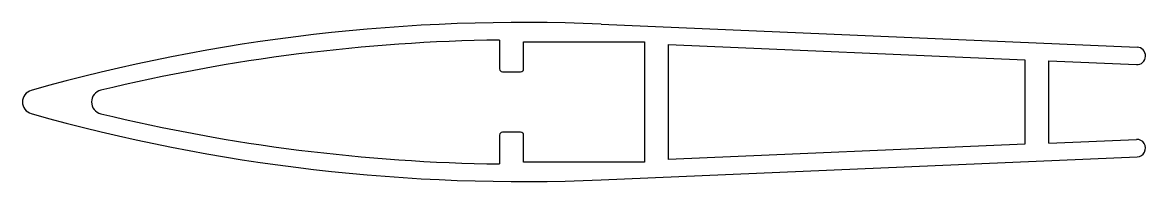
# Model space of a CAD drawing. Extents: x 146 to 239, y 153.1 to 166.3.
import ezdxf

# ---------------------------------------------------------------- set-up
doc = ezdxf.new("R2010")
doc.units = 0
doc.layers.get('0').update_dxf_attribs({"linetype": 'CONTINUOUS'})

msp = doc.modelspace()

# ---------------------------------------------------------------- linework, layer by layer
for p, q in [((193.906, 166.179), (238.292, 164.267)), ((185.486, 164.855), (185.486, 162.468)), ((187.486, 164.705), (197.486, 164.705)), ((187.486, 162.468), (187.486, 164.705)), ((197.486, 164.705), (197.486, 154.731)), ((199.486, 154.949), (199.486, 164.487)), ((199.486, 164.487), (228.986, 163.217)), ((228.986, 163.217), (228.986, 156.219)), ((230.986, 156.305), (230.986, 163.131)), ((230.986, 163.131), (238.23, 162.819)), ((185.736, 162.218), (187.236, 162.218)), ((187.236, 157.218), (185.736, 157.218)), ((185.486, 156.968), (185.486, 154.581)), ((187.486, 154.731), (187.486, 156.968)), ((230.986, 156.305), (238.23, 156.617)), ((228.986, 156.219), (199.486, 154.949)), ((197.486, 154.731), (187.486, 154.731)), ((193.906, 153.257), (238.292, 155.169))]:
    msp.add_line(p, q)
for centre, radius, start, end in [((187.452, 16.318), 150, 87.53388, 105.75826), ((187.452, 16.318), 148.55, 90.75804, 103.6212), ((238.261, 163.543), 0.725, 267.53388, 87.53388), ((185.736, 162.468), 0.25, 180, 270), ((187.236, 162.468), 0.25, 270, 0), ((146.986, 159.718), 1, 105.75826, 254.24174), ((152.703, 159.718), 1, 103.6212, 256.3788), ((187.452, 303.118), 150, 254.24174, 272.46612), ((187.452, 303.118), 148.55, 256.3788, 269.24196), ((185.736, 156.968), 0.25, 90, 180), ((187.236, 156.968), 0.25, 0, 90), ((238.261, 155.893), 0.725, 272.46612, 92.46612)]:
    msp.add_arc(centre, radius, start, end)

doc.saveas('drawing.dxf')
